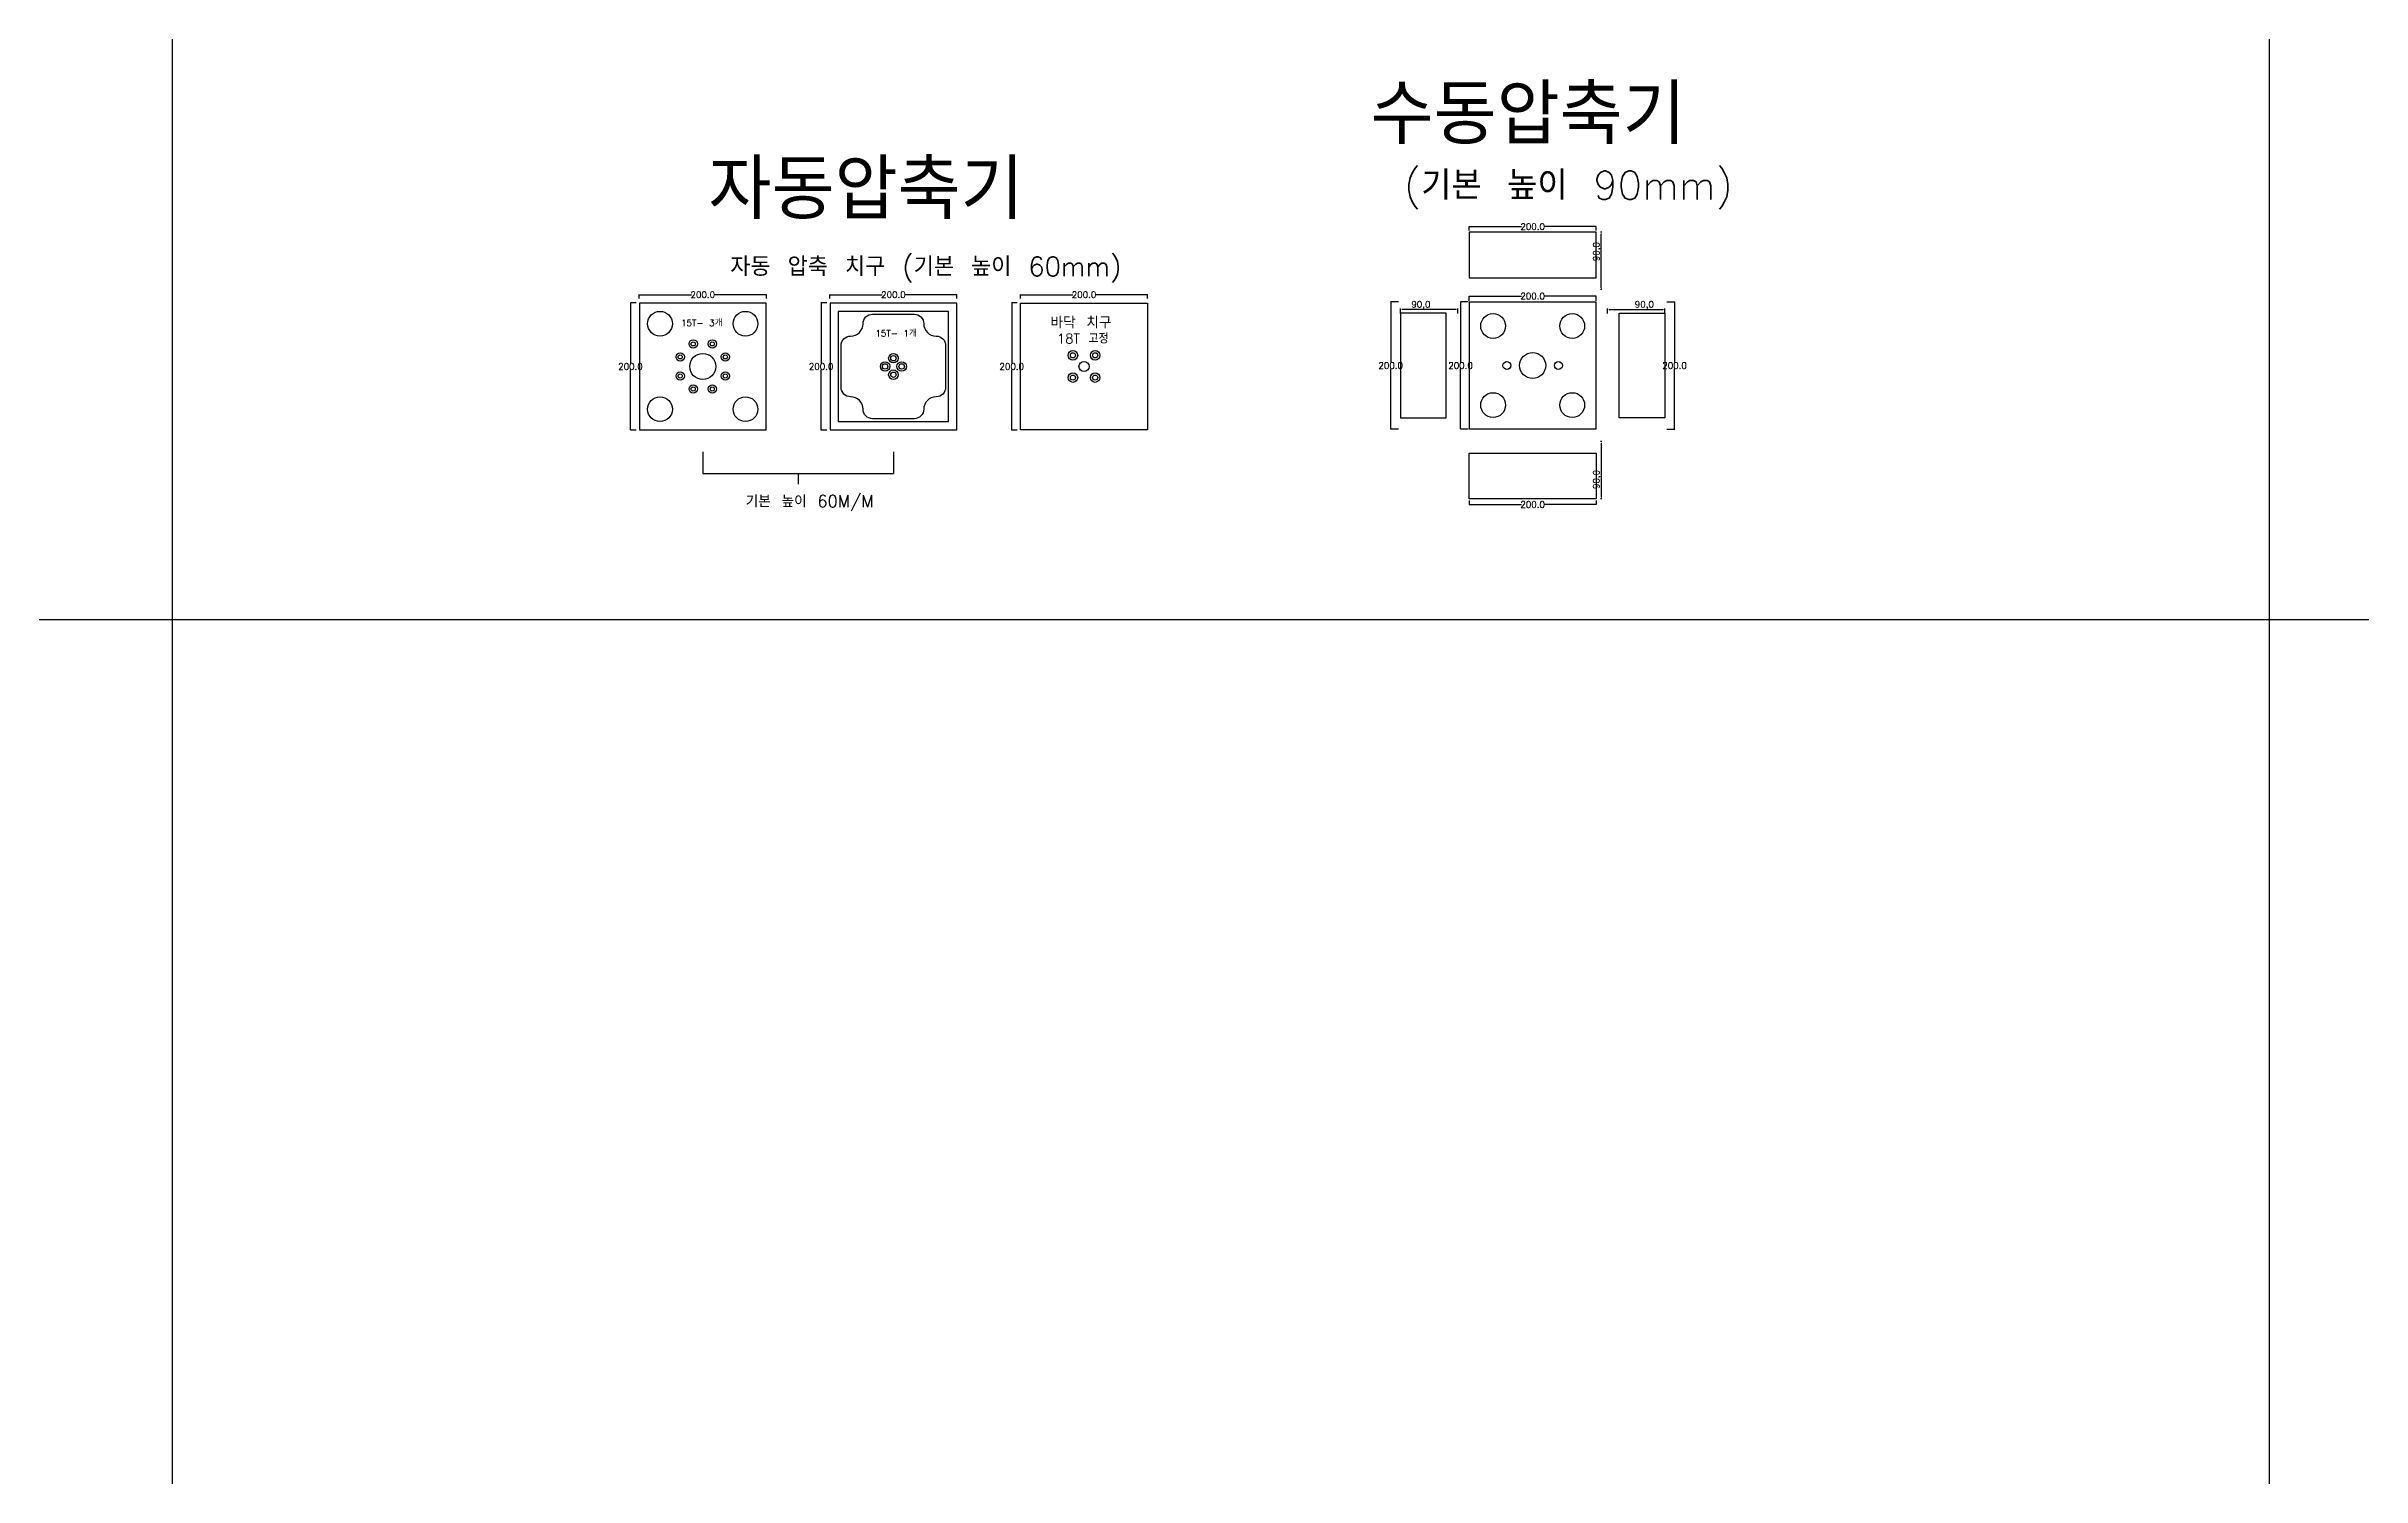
# Model space of a CAD drawing. Header units: millimetres. Extents: x 8462 to 28262, y 7372 to 16372.
# Drawn here: x 18164 to 21808, y 9623 to 11874 of the extents above; entities that cross this region are included whole.
import ezdxf

# ---------------------------------------------------------------- set-up
doc = ezdxf.new("R2010")
doc.units = ezdxf.units.MM
for name, color, linetype in [('TEXT', 7, 'Continuous'), ('볼트 구멍', 7, 'Continuous'), ('치구', 7, 'Continuous'), ('치수', 7, 'Continuous')]:
    doc.layers.add(name, color=color, linetype=linetype)
doc.styles.get("Standard").update_dxf_attribs({"font": 'txt.shx', "bigfont": 'whgtxt.shx'})
doc.dimstyles.new('ISO-25', dxfattribs={"dimtxt": 2.5, "dimasz": 2.5, "dimexe": 1.25, "dimexo": 0.625, "dimtad": 1, "dimtxsty": 'Standard', "dimcen": 2.5, "dimadec": 0, "dimazin": 0, "dimtfac": 1, "dimtmove": 0, "dimatfit": 3, "dimfxl": 0, "dimarcsym": 0})
doc.dimstyles.get("Standard").update_dxf_attribs({"dimtxt": 7, "dimasz": 0.18, "dimexe": 0.18, "dimexo": 0.0625, "dimgap": 0.09, "dimtad": 0, "dimtih": 1, "dimtoh": 1, "dimdec": 1, "dimzin": 0, "dimdsep": 46, "dimtxsty": 'Standard', "dimcen": 0.09, "dimadec": 0, "dimazin": 0, "dimtfac": 1, "dimtdec": 1, "dimtofl": 0, "dimtmove": 0, "dimatfit": 3, "dimfxl": 0, "dimtolj": 1, "dimtzin": 0, "dimarcsym": 0})

# ---------------------------------------------------------------- blocks, each defined once
blk = doc.blocks.new('*D213')
at = {"layer": 'Defpoints', "color": 0}
for p in [(19092.5, 11470.3), (19083.6, 11270.3), (19092.5, 11270.3)]:
    blk.add_point(p, dxfattribs=at)
at = {"layer": '치수', "color": 0, "lineweight": -2}
for p, q in [((19092.4, 11470.3), (19083.4, 11470.3)), ((19083.6, 11470.2), (19083.6, 11375.4)), ((19083.6, 11270.5), (19083.6, 11365.3)), ((19092.4, 11270.3), (19083.4, 11270.3))]:
    blk.add_line(p, q, dxfattribs=at)
at = {"layer": '치수', "color": 0}
for points in [[(19083.5, 11470.2), (19083.6, 11470.2), (19083.6, 11470.3)], [(19083.5, 11270.5), (19083.6, 11270.5), (19083.6, 11270.3)]]:
    blk.add_solid(points, dxfattribs=at)
at = {"layer": '치수', "color": 0, "insert": (19083.6, 11370.3), "char_height": 10, "attachment_point": 5}
blk.add_mtext('\\A1;200.0', dxfattribs=at)
blk = doc.blocks.new('*D214')
at = {"layer": 'Defpoints', "color": 0}
for p in [(19597.4, 11483.3), (19397.4, 11477.5), (19597.4, 11477.5)]:
    blk.add_point(p, dxfattribs=at)
at = {"layer": '치수', "color": 0, "lineweight": -2}
for p, q in [((19397.4, 11477.5), (19397.4, 11483.5)), ((19397.5, 11483.3), (19479.8, 11483.3)), ((19597.2, 11483.3), (19514.9, 11483.3)), ((19597.4, 11477.5), (19597.4, 11483.5))]:
    blk.add_line(p, q, dxfattribs=at)
at = {"layer": '치수', "color": 0}
for points in [[(19397.5, 11483.4), (19397.5, 11483.3), (19397.4, 11483.3)], [(19597.2, 11483.4), (19597.2, 11483.3), (19597.4, 11483.3)]]:
    blk.add_solid(points, dxfattribs=at)
at = {"layer": '치수', "color": 0, "insert": (19497.4, 11483.3), "char_height": 10, "attachment_point": 5}
blk.add_mtext('\\A1;200.0', dxfattribs=at)
blk = doc.blocks.new('*D215')
at = {"layer": 'Defpoints', "color": 0}
for p in [(19897.4, 11483.3), (19697.4, 11477.5), (19897.4, 11477.5)]:
    blk.add_point(p, dxfattribs=at)
at = {"layer": '치수', "color": 0, "lineweight": -2}
for p, q in [((19697.4, 11477.5), (19697.4, 11483.5)), ((19697.5, 11483.3), (19779.8, 11483.3)), ((19897.2, 11483.3), (19814.9, 11483.3)), ((19897.4, 11477.5), (19897.4, 11483.5))]:
    blk.add_line(p, q, dxfattribs=at)
at = {"layer": '치수', "color": 0}
for points in [[(19697.5, 11483.4), (19697.5, 11483.3), (19697.4, 11483.3)], [(19897.2, 11483.4), (19897.2, 11483.3), (19897.4, 11483.3)]]:
    blk.add_solid(points, dxfattribs=at)
at = {"layer": '치수', "color": 0, "insert": (19797.4, 11483.3), "char_height": 10, "attachment_point": 5}
blk.add_mtext('\\A1;200.0', dxfattribs=at)
blk = doc.blocks.new('*D216')
at = {"layer": 'Defpoints', "color": 0}
for p in [(19297.4, 11483.3), (19097.4, 11477.5), (19297.4, 11477.5)]:
    blk.add_point(p, dxfattribs=at)
at = {"layer": '치수', "color": 0, "lineweight": -2}
for p, q in [((19097.4, 11477.5), (19097.4, 11483.5)), ((19097.5, 11483.3), (19179.8, 11483.3)), ((19297.2, 11483.3), (19214.9, 11483.3)), ((19297.4, 11477.5), (19297.4, 11483.5))]:
    blk.add_line(p, q, dxfattribs=at)
at = {"layer": '치수', "color": 0}
for points in [[(19097.5, 11483.4), (19097.5, 11483.3), (19097.4, 11483.3)], [(19297.2, 11483.4), (19297.2, 11483.3), (19297.4, 11483.3)]]:
    blk.add_solid(points, dxfattribs=at)
at = {"layer": '치수', "color": 0, "insert": (19197.4, 11483.3), "char_height": 10, "attachment_point": 5}
blk.add_mtext('\\A1;200.0', dxfattribs=at)
blk = doc.blocks.new('*D217')
at = {"layer": 'Defpoints', "color": 0}
for p in [(19692.5, 11470.3), (19683.6, 11270.3), (19692.5, 11270.3)]:
    blk.add_point(p, dxfattribs=at)
at = {"layer": '치수', "color": 0, "lineweight": -2}
for p, q in [((19692.4, 11470.3), (19683.4, 11470.3)), ((19683.6, 11470.2), (19683.6, 11375.4)), ((19683.6, 11270.5), (19683.6, 11365.3)), ((19692.4, 11270.3), (19683.4, 11270.3))]:
    blk.add_line(p, q, dxfattribs=at)
at = {"layer": '치수', "color": 0}
for points in [[(19683.5, 11470.2), (19683.6, 11470.2), (19683.6, 11470.3)], [(19683.5, 11270.5), (19683.6, 11270.5), (19683.6, 11270.3)]]:
    blk.add_solid(points, dxfattribs=at)
at = {"layer": '치수', "color": 0, "insert": (19683.6, 11370.3), "char_height": 10, "attachment_point": 5}
blk.add_mtext('\\A1;200.0', dxfattribs=at)
blk = doc.blocks.new('*D218')
at = {"layer": 'Defpoints', "color": 0}
for p in [(19392.5, 11470.3), (19383.6, 11270.3), (19392.5, 11270.3)]:
    blk.add_point(p, dxfattribs=at)
at = {"layer": '치수', "color": 0, "lineweight": -2}
for p, q in [((19392.4, 11470.3), (19383.4, 11470.3)), ((19383.6, 11470.2), (19383.6, 11375.4)), ((19383.6, 11270.5), (19383.6, 11365.3)), ((19392.4, 11270.3), (19383.4, 11270.3))]:
    blk.add_line(p, q, dxfattribs=at)
at = {"layer": '치수', "color": 0}
for points in [[(19383.5, 11470.2), (19383.6, 11470.2), (19383.6, 11470.3)], [(19383.5, 11270.5), (19383.6, 11270.5), (19383.6, 11270.3)]]:
    blk.add_solid(points, dxfattribs=at)
at = {"layer": '치수', "color": 0, "insert": (19383.6, 11370.3), "char_height": 10, "attachment_point": 5}
blk.add_mtext('\\A1;200.0', dxfattribs=at)
blk = doc.blocks.new('*D219')
at = {"layer": 'Defpoints', "color": 0}
for p in [(20613.1, 11252), (20611.4, 11162), (20613.1, 11162)]:
    blk.add_point(p, dxfattribs=at)
at = {"layer": '치수', "color": 0, "lineweight": -2}
for p, q in [((20612.4, 11252), (20610.2, 11252)), ((20611.4, 11249.5), (20611.4, 11164.5)), ((20612.4, 11162), (20610.2, 11162))]:
    blk.add_line(p, q, dxfattribs=at)
at = {"layer": '치수', "color": 0}
for points in [[(20611, 11249.5), (20611.9, 11249.5), (20611.4, 11252)], [(20611, 11164.5), (20611.9, 11164.5), (20611.4, 11162)]]:
    blk.add_solid(points, dxfattribs=at)
at = {"layer": '치수', "color": 0, "insert": (20605, 11192.5), "char_height": 10, "attachment_point": 5, "rotation": 90}
blk.add_mtext('90,0', dxfattribs=at)
blk = doc.blocks.new('*D220')
at = {"layer": 'Defpoints', "color": 0}
for p in [(20403.4, 11159.5), (20603.4, 11159.5), (20603.4, 11153.1)]:
    blk.add_point(p, dxfattribs=at)
at = {"layer": '치수', "color": 0, "lineweight": -2}
for p, q in [((20403.4, 11159.5), (20403.4, 11153)), ((20403.6, 11153.1), (20485.8, 11153.1)), ((20603.2, 11153.1), (20521, 11153.1)), ((20603.4, 11159.5), (20603.4, 11153))]:
    blk.add_line(p, q, dxfattribs=at)
at = {"layer": '치수', "color": 0}
for points in [[(20403.6, 11153.2), (20403.6, 11153.1), (20403.4, 11153.1)], [(20603.2, 11153.2), (20603.2, 11153.1), (20603.4, 11153.1)]]:
    blk.add_solid(points, dxfattribs=at)
at = {"layer": '치수', "color": 0, "insert": (20503.4, 11153.1), "char_height": 10, "attachment_point": 5}
blk.add_mtext('\\A1;200.0', dxfattribs=at)
blk = doc.blocks.new('*D221')
at = {"layer": 'Defpoints', "color": 0}
for p in [(20603.4, 11590.5), (20403.4, 11584.1), (20603.4, 11584.1)]:
    blk.add_point(p, dxfattribs=at)
at = {"layer": '치수', "color": 0, "lineweight": -2}
for p, q in [((20403.4, 11584.2), (20403.4, 11590.7)), ((20403.6, 11590.5), (20485.8, 11590.5)), ((20603.2, 11590.5), (20521, 11590.5)), ((20603.4, 11584.2), (20603.4, 11590.7))]:
    blk.add_line(p, q, dxfattribs=at)
at = {"layer": '치수', "color": 0}
for points in [[(20403.6, 11590.5), (20403.6, 11590.5), (20403.4, 11590.5)], [(20603.2, 11590.5), (20603.2, 11590.5), (20603.4, 11590.5)]]:
    blk.add_solid(points, dxfattribs=at)
at = {"layer": '치수', "color": 0, "insert": (20503.4, 11590.5), "char_height": 10, "attachment_point": 5}
blk.add_mtext('\\A1;200.0', dxfattribs=at)
blk = doc.blocks.new('*D222')
at = {"layer": 'Defpoints', "color": 0}
for p in [(20295.5, 11460.1), (20295.5, 11453.3), (20385.5, 11453.3)]:
    blk.add_point(p, dxfattribs=at)
at = {"layer": '치수', "color": 0, "lineweight": -2}
for p, q in [((20295.5, 11453.9), (20295.5, 11461.4)), ((20383, 11460.1), (20298, 11460.1)), ((20385.5, 11453.9), (20385.5, 11461.4))]:
    blk.add_line(p, q, dxfattribs=at)
at = {"layer": '치수', "color": 0}
for points in [[(20298, 11460.5), (20298, 11459.7), (20295.5, 11460.1)], [(20383, 11460.5), (20383, 11459.7), (20385.5, 11460.1)]]:
    blk.add_solid(points, dxfattribs=at)
at = {"layer": '치수', "color": 0, "insert": (20327.5, 11466.6), "char_height": 10, "attachment_point": 5}
blk.add_mtext('90,0', dxfattribs=at)
blk = doc.blocks.new('*D223')
at = {"layer": 'Defpoints', "color": 0}
for p in [(20603.4, 11481), (20403.4, 11473.6), (20603.4, 11473.6)]:
    blk.add_point(p, dxfattribs=at)
at = {"layer": '치수', "color": 0, "lineweight": -2}
for p, q in [((20403.4, 11473.7), (20403.4, 11481.2)), ((20403.6, 11481), (20485.8, 11481)), ((20603.2, 11481), (20521, 11481)), ((20603.4, 11473.7), (20603.4, 11481.2))]:
    blk.add_line(p, q, dxfattribs=at)
at = {"layer": '치수', "color": 0}
for points in [[(20403.6, 11481.1), (20403.6, 11481), (20403.4, 11481)], [(20603.2, 11481.1), (20603.2, 11481), (20603.4, 11481)]]:
    blk.add_solid(points, dxfattribs=at)
at = {"layer": '치수', "color": 0, "insert": (20503.4, 11481), "char_height": 10, "attachment_point": 5}
blk.add_mtext('\\A1;200.0', dxfattribs=at)
blk = doc.blocks.new('*D224')
at = {"layer": 'Defpoints', "color": 0}
for p in [(20621.2, 11453.3), (20711.2, 11460.1), (20711.2, 11453.3)]:
    blk.add_point(p, dxfattribs=at)
at = {"layer": '치수', "color": 0, "lineweight": -2}
for p, q in [((20621.2, 11453.9), (20621.2, 11461.4)), ((20623.7, 11460.1), (20708.7, 11460.1)), ((20711.2, 11453.9), (20711.2, 11461.4))]:
    blk.add_line(p, q, dxfattribs=at)
at = {"layer": '치수', "color": 0}
for points in [[(20623.7, 11460.5), (20623.7, 11459.7), (20621.2, 11460.1)], [(20708.7, 11460.5), (20708.7, 11459.7), (20711.2, 11460.1)]]:
    blk.add_solid(points, dxfattribs=at)
at = {"layer": '치수', "color": 0, "insert": (20679.2, 11466.6), "char_height": 10, "attachment_point": 5}
blk.add_mtext('90,0', dxfattribs=at)
blk = doc.blocks.new('*D225')
at = {"layer": 'Defpoints', "color": 0}
for p in [(20611.4, 11581.6), (20613.1, 11581.6), (20613.1, 11491.6)]:
    blk.add_point(p, dxfattribs=at)
at = {"layer": '치수', "color": 0, "lineweight": -2}
for p, q in [((20612.4, 11581.6), (20610.2, 11581.6)), ((20611.4, 11494.1), (20611.4, 11579.1)), ((20612.4, 11491.6), (20610.2, 11491.6))]:
    blk.add_line(p, q, dxfattribs=at)
at = {"layer": '치수', "color": 0}
for points in [[(20611, 11579.1), (20611.9, 11579.1), (20611.4, 11581.6)], [(20611, 11494.1), (20611.9, 11494.1), (20611.4, 11491.6)]]:
    blk.add_solid(points, dxfattribs=at)
at = {"layer": '치수', "color": 0, "insert": (20605, 11551.1), "char_height": 10, "attachment_point": 5, "rotation": 90}
blk.add_mtext('90,0', dxfattribs=at)
blk = doc.blocks.new('*D226')
at = {"layer": 'Defpoints', "color": 0}
for p in [(20292.1, 11471.8), (20280, 11271.8), (20292.1, 11271.8)]:
    blk.add_point(p, dxfattribs=at)
at = {"layer": '치수', "color": 0, "lineweight": -2}
for p, q in [((20292, 11471.8), (20279.8, 11471.8)), ((20280, 11471.6), (20280, 11376.9)), ((20280, 11272), (20280, 11366.7)), ((20292, 11271.8), (20279.8, 11271.8))]:
    blk.add_line(p, q, dxfattribs=at)
at = {"layer": '치수', "color": 0}
for points in [[(20280, 11471.6), (20280, 11471.6), (20280, 11471.8)], [(20280, 11272), (20280, 11272), (20280, 11271.8)]]:
    blk.add_solid(points, dxfattribs=at)
at = {"layer": '치수', "color": 0, "insert": (20280, 11371.8), "char_height": 10, "attachment_point": 5}
blk.add_mtext('\\A1;200.0', dxfattribs=at)
blk = doc.blocks.new('*D227')
at = {"layer": 'Defpoints', "color": 0}
for p in [(20714.7, 11471.8), (20714.7, 11271.8), (20726.7, 11271.8)]:
    blk.add_point(p, dxfattribs=at)
at = {"layer": '치수', "color": 0, "lineweight": -2}
for p, q in [((20714.7, 11471.8), (20726.9, 11471.8)), ((20726.7, 11471.6), (20726.7, 11376.9)), ((20726.7, 11272), (20726.7, 11366.7)), ((20714.7, 11271.8), (20726.9, 11271.8))]:
    blk.add_line(p, q, dxfattribs=at)
at = {"layer": '치수', "color": 0}
for points in [[(20726.7, 11471.6), (20726.8, 11471.6), (20726.7, 11471.8)], [(20726.7, 11272), (20726.8, 11272), (20726.7, 11271.8)]]:
    blk.add_solid(points, dxfattribs=at)
at = {"layer": '치수', "color": 0, "insert": (20726.7, 11371.8), "char_height": 10, "attachment_point": 5}
blk.add_mtext('\\A1;200.0', dxfattribs=at)
blk = doc.blocks.new('*D228')
at = {"layer": 'Defpoints', "color": 0}
for p in [(20401.9, 11471.8), (20389.9, 11271.8), (20401.9, 11271.8)]:
    blk.add_point(p, dxfattribs=at)
at = {"layer": '치수', "color": 0, "lineweight": -2}
for p, q in [((20401.9, 11471.8), (20389.7, 11471.8)), ((20389.9, 11471.6), (20389.9, 11376.9)), ((20389.9, 11272), (20389.9, 11366.7)), ((20401.9, 11271.8), (20389.7, 11271.8))]:
    blk.add_line(p, q, dxfattribs=at)
at = {"layer": '치수', "color": 0}
for points in [[(20389.8, 11471.6), (20389.9, 11471.6), (20389.9, 11471.8)], [(20389.8, 11272), (20389.9, 11272), (20389.9, 11271.8)]]:
    blk.add_solid(points, dxfattribs=at)
at = {"layer": '치수', "color": 0, "insert": (20389.9, 11371.8), "char_height": 10, "attachment_point": 5}
blk.add_mtext('\\A1;200.0', dxfattribs=at)

msp = doc.modelspace()

# ---------------------------------------------------------------- linework, layer by layer
at = {"color": 6}
for p, q in [((18362.267, 16371.825), (18362.267, 7371.825)), ((21662.267, 16371.825), (21662.267, 7371.825)), ((28262.267, 10971.825), (8462.267, 10971.825))]:
    msp.add_line(p, q, dxfattribs=at)
at = {"layer": 'TEXT', "color": 0}
for p, q in [((19197.353, 11236.237), (19197.353, 11201.878)), ((19497.353, 11236.237), (19497.353, 11201.878)), ((19197.353, 11201.878), (19497.353, 11201.878)), ((19347.353, 11201.878), (19347.353, 11184.966))]:
    msp.add_line(p, q, dxfattribs=at)
at = {"layer": '볼트 구멍', "color": 6}
for centre, radius in [((19182.353, 11405.846), 6.5), ((19212.353, 11405.846), 6.5), ((19161.853, 11385.346), 6.5), ((19232.853, 11385.346), 6.5), ((19484.353, 11370.346), 7.5), ((19497.353, 11383.346), 7.5), ((19510.353, 11370.346), 7.5), ((19779.853, 11387.846), 7.5), ((19814.853, 11387.846), 7.5), ((19161.853, 11355.346), 6.5), ((19182.353, 11334.846), 6.5), ((19212.353, 11334.846), 6.5), ((19232.853, 11355.346), 6.5), ((19497.353, 11357.346), 7.5), ((19779.853, 11352.846), 7.5), ((19814.853, 11352.846), 7.5)]:
    msp.add_circle(centre, radius, dxfattribs=at)
at = {"layer": '볼트 구멍', "color": 3}
for centre, radius in [((19182.353, 11405.846), 3.25), ((19212.353, 11405.846), 3.25), ((19161.853, 11385.346), 3.25), ((19197.353, 11370.346), 20.5), ((19232.853, 11385.346), 3.25), ((19484.353, 11370.346), 4.25), ((19497.353, 11383.346), 4.25), ((19510.353, 11370.346), 4.25), ((19779.853, 11387.846), 4), ((19797.353, 11370.346), 8), ((19814.853, 11387.846), 4), ((20462.881, 11371.825), 6.25), ((20503.381, 11371.825), 20.5), ((20543.881, 11371.825), 6.25), ((19161.853, 11355.346), 3.25), ((19182.353, 11334.846), 3.25), ((19212.353, 11334.846), 3.25), ((19232.853, 11355.346), 3.25), ((19497.353, 11357.346), 4.25), ((19779.853, 11352.846), 4), ((19814.853, 11352.846), 4)]:
    msp.add_circle(centre, radius, dxfattribs=at)
at = {"layer": '치구'}
for points in [[(20403.631, 11509.794), (20603.131, 11509.794), (20603.131, 11581.794), (20403.631, 11581.794)], [(19097.603, 11470.096), (19097.603, 11270.596), (19297.103, 11270.596), (19297.103, 11470.096)], [(19397.603, 11470.096), (19397.603, 11270.596), (19597.103, 11270.596), (19597.103, 11470.096)], [(19410.603, 11457.096), (19410.603, 11283.596), (19584.103, 11283.596), (19584.103, 11457.096)], [(19897.103, 11470.096), (19897.103, 11270.596), (19697.603, 11270.596), (19697.603, 11470.096)], [(20367.381, 11454.175), (20295.381, 11454.175), (20295.381, 11289.475), (20367.381, 11289.475)], [(20403.631, 11272.075), (20603.131, 11272.075), (20603.131, 11471.575), (20403.631, 11471.575)], [(20639.381, 11454.175), (20711.381, 11454.175), (20711.381, 11289.475), (20639.381, 11289.475)], [(20403.631, 11233.856), (20603.131, 11233.856), (20603.131, 11161.856), (20403.631, 11161.856)]]:
    msp.add_lwpolyline(points, close=True, dxfattribs=at)
msp.add_lwpolyline([(19464.603, 11452.596), (19530.103, 11452.596, -0.41421365), (19545.103, 11437.596, 0.41421347), (19564.603, 11418.096, -0.41421338), (19579.603, 11403.096), (19579.603, 11337.596, -0.41421338), (19564.603, 11322.596, 0.41421347), (19545.103, 11303.096, -0.41421365), (19530.103, 11288.096), (19464.603, 11288.096, -0.41421365), (19449.603, 11303.096, 0.41421347), (19430.103, 11322.596, -0.41421338), (19415.103, 11337.596), (19415.103, 11403.096, -0.41421338), (19430.103, 11418.096, 0.41421347), (19449.603, 11437.596, -0.41421365)], format="xyb", close=True, dxfattribs=at)
for centre in [(19130.103, 11437.596), (19264.603, 11437.596), (20441.131, 11434.075), (20565.631, 11434.075), (19130.103, 11303.096), (19264.603, 11303.096), (20441.131, 11309.575), (20565.631, 11309.575)]:
    msp.add_circle(centre, 19.5, dxfattribs=at)

# ---------------------------------------------------------------- texts
at = {"layer": 'TEXT', "linetype": 'Continuous'}
for s, p in [('수동압축기', (20248.432, 11720.051)), ('자동압축기', (19206.435, 11602.099))]:
    msp.add_text(s, height=93.75, dxfattribs=at).set_placement(p)
at = {"layer": 'TEXT', "color": 3}
for s, height, p in [(' (기본 높이 90mm)', 45, (20260.794, 11632.999)), ('자동 압축 치구 (기본 높이 60mm)', 30, (19240.627, 11512.687))]:
    msp.add_text(s, height=height, dxfattribs=at).set_placement(p)
at = {"layer": 'TEXT', "color": 6}
for s, height, p in [('15T- 3개', 10, (19163.261, 11433.813)), ('15T- 1개', 10, (19469.08, 11417.505)), ('18T 고정', 15, (19754.897, 11406.634))]:
    msp.add_text(s, height=height, dxfattribs=at).set_placement(p)
at = {"layer": 'TEXT', "color": 6, "linetype": 'Continuous'}
for s, p in [('바닥 치구', (19744.55, 11430.139)), ('기본 높이 60M/M', (19264.894, 11148.852))]:
    msp.add_text(s, height=18.75, dxfattribs=at).set_placement(p)

# ---------------------------------------------------------------- dimensions: what is measured, and where the dimension line sits
at = {"layer": '치수', "color": 4}
for base, p1, p2, dimstyle, override, picture, middle in [((20603.381, 11590.516), (20403.381, 11584.118), (20603.381, 11584.118), 'Standard', {"dimtxt": 10}, '*D221', (20503.381, 11590.516)), ((20711.231, 11460.102), (20621.231, 11453.325), (20711.231, 11453.325), 'ISO-25', {"dimtxt": 10, "dimdec": 1, "dimzin": 0, "dimtdec": 1}, '*D224', (20679.231, 11460.102)), ((20603.381, 11153.134), (20403.381, 11159.531), (20603.381, 11159.531), 'Standard', {"dimtxt": 10}, '*D220', (20503.381, 11153.134))]:
    dim = msp.add_linear_dim(base=base, p1=p1, p2=p2, dimstyle=dimstyle, override=override, dxfattribs=at)
    dim.commit()
    dim.dimension.update_dxf_attribs({"geometry": picture, "text_midpoint": middle, "dimtype": 160})
for base, p1, p2, angle, picture, middle in [((20611.448, 11581.644), (20613.06, 11491.644), (20613.06, 11581.644), 90, '*D225', (20611.448, 11551.144)), ((20295.531, 11460.102), (20385.531, 11453.325), (20295.531, 11453.325), 180, '*D222', (20327.531, 11460.102)), ((20611.448, 11162.006), (20613.06, 11252.006), (20613.06, 11162.006), 270, '*D219', (20611.448, 11192.506))]:
    dim = msp.add_linear_dim(base=base, p1=p1, p2=p2, angle=angle, dimstyle='ISO-25', override={"dimtxt": 10, "dimdec": 1, "dimzin": 0, "dimtdec": 1}, dxfattribs=at)
    dim.commit()
    dim.dimension.update_dxf_attribs({"geometry": picture, "text_midpoint": middle, "dimtype": 160})
for base, p1, p2, picture, middle in [((19297.353, 11483.337), (19097.353, 11477.453), (19297.353, 11477.453), '*D216', (19197.353, 11483.337)), ((19597.353, 11483.337), (19397.353, 11477.453), (19597.353, 11477.453), '*D214', (19497.353, 11483.337)), ((19897.353, 11483.337), (19697.353, 11477.453), (19897.353, 11477.453), '*D215', (19797.353, 11483.337)), ((20603.381, 11481.047), (20403.381, 11473.65), (20603.381, 11473.65), '*D223', (20503.381, 11481.047))]:
    dim = msp.add_linear_dim(base=base, p1=p1, p2=p2, dimstyle='Standard', override={"dimtxt": 10}, dxfattribs=at)
    dim.commit()
    dim.dimension.update_dxf_attribs({"geometry": picture, "text_midpoint": middle})
for base, p1, p2, picture, middle in [((19083.557, 11270.346), (19092.462, 11470.346), (19092.462, 11270.346), '*D213', (19083.557, 11370.346)), ((19383.557, 11270.346), (19392.462, 11470.346), (19392.462, 11270.346), '*D218', (19383.557, 11370.346)), ((19683.557, 11270.346), (19692.462, 11470.346), (19692.462, 11270.346), '*D217', (19683.557, 11370.346)), ((20280.013, 11271.825), (20292.082, 11471.825), (20292.082, 11271.825), '*D226', (20280.013, 11371.825)), ((20389.851, 11271.825), (20401.92, 11471.825), (20401.92, 11271.825), '*D228', (20389.851, 11371.825)), ((20726.748, 11271.825), (20714.679, 11471.825), (20714.679, 11271.825), '*D227', (20726.748, 11371.825))]:
    dim = msp.add_linear_dim(base=base, p1=p1, p2=p2, angle=90, dimstyle='Standard', override={"dimtxt": 10}, dxfattribs=at)
    dim.commit()
    dim.dimension.update_dxf_attribs({"geometry": picture, "text_midpoint": middle})

doc.saveas('drawing.dxf')
